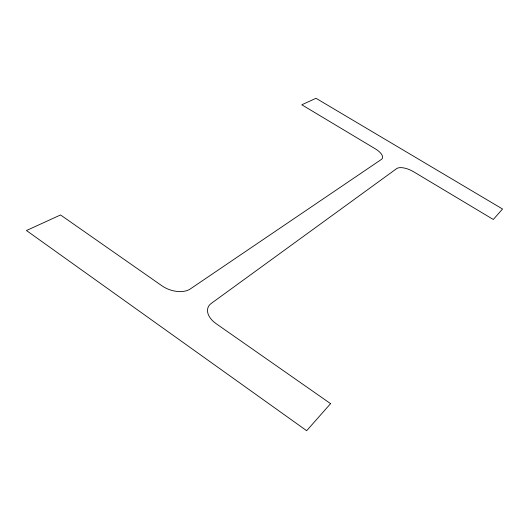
<?xml version="1.0" encoding="UTF-8"?>
<svg xmlns="http://www.w3.org/2000/svg" width="529" height="529" viewBox="0 0 529 529"><rect width="100%" height="100%" fill="white"/><g stroke="black" fill="none" stroke-linecap="round" stroke-linejoin="round"><path stroke-width="0.79" d="M330.579 403.64L306.668 430.705L26.45 230.532L60.544 214.959L162.006 285.852A20.591 12.445 18.2 0 0 190.295 288.96L381.389 159.427A13.979 5.865 24.6 0 0 375.292 148.808L301.794 104.788L316.011 98.295L502.55 209.015L493.299 219.482L413.704 171.813A14.204 6.011 25.9 0 0 396.657 168.606L211.216 303.448A20.856 13.04 21.5 0 0 216.09 323.642L330.579 403.64"/></g></svg>
